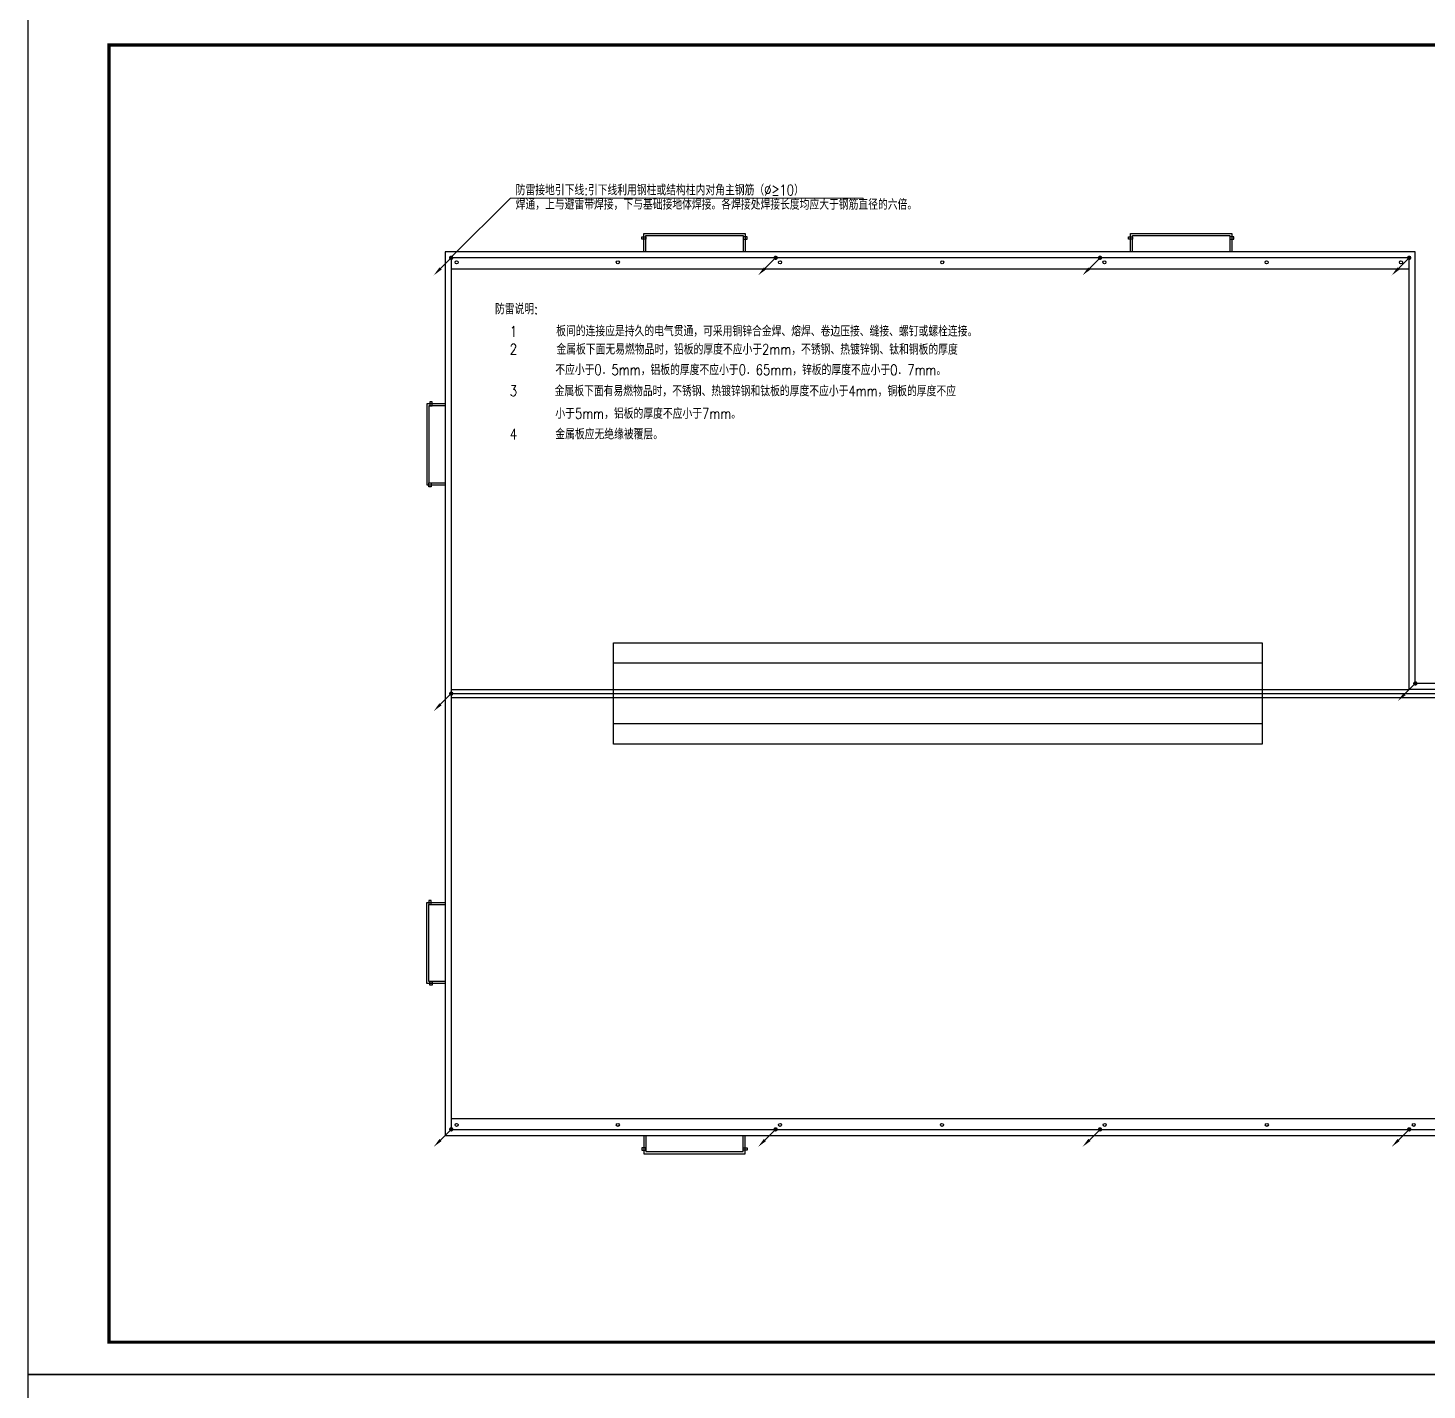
# Model space of a CAD drawing. Extents: x 1060579 to 1383165, y 581819 to 1037910.
# Drawn here: x 1236105 to 1305108, y 648259 to 715459 of the extents above; entities that cross this region are included whole.
import ezdxf

# ---------------------------------------------------------------- set-up
doc = ezdxf.new("R2010")
doc.units = 0
doc.header["$LTSCALE"] = 1000
doc.header["$MEASUREMENT"] = 0
for name, color, linetype in [('LWIRE', 4, 'Continuous'), ('PUB_TITLE', 4, 'Continuous'), ('卫浴', 7, 'Continuous'), ('落水管', 6, 'Continuous')]:
    doc.layers.add(name, color=color, linetype=linetype)
doc.layers.add('中文', color=7, linetype='Continuous', lineweight=13)
doc.styles.add('_TEL_DIM', font='SIMPLEX', dxfattribs={"width": 0.8, "height": 3.5, "bigfont": 'HZTXT'})
doc.styles.get("Standard").update_dxf_attribs({"font": 'gbenor.shx', "bigfont": 'gbcbig.shx'})

# ---------------------------------------------------------------- blocks, each defined once
blk = doc.blocks.new('$TelecSys$00000080')
for p, q in [((-0.7, -0.7), (0, 0)), ((0.104, 0.104), (0.104, 0.104)), ((-0.104, -0.104), (-0.104, -0.104))]:
    blk.add_line(p, q)
at = {"const_width": 0.142}
blk.add_lwpolyline([(0.071, 0, 1), (-0.071, 0, 1)], format="xyb", close=True, dxfattribs=at)
blk.add_solid([(-0.63, -0.77), (-0.77, -0.63), (-1.15, -1.15)])
at = {"width": 0.8, "flags": 9}
blk.add_attdef('A', (0, 0), '', height=0.00002, rotation=180, dxfattribs=at)

msp = doc.modelspace()

# ---------------------------------------------------------------- linework, layer by layer
at = {"color": 8}
for p, q in [((1256979, 703575), (1304229, 703575)), ((1296979, 684119), (1264979, 684119)), ((1256979, 682819), (1304229, 682819)), ((1256979, 682619), (1320979, 682619)), ((1256979, 682419), (1320979, 682419)), ((1296979, 681119), (1264979, 681119)), ((1256979, 661662), (1320979, 661662))]:
    msp.add_line(p, q, dxfattribs=at)
for points in [[(1266479, 704419), (1266479, 705319), (1271479, 705319), (1271479, 704419)], [(1266579, 704419), (1266579, 705219), (1271379, 705219), (1271379, 704419)], [(1290479, 704419), (1290479, 705319), (1295479, 705319), (1295479, 704419)], [(1290579, 704419), (1290579, 705219), (1295379, 705219), (1295379, 704419)], [(1256679, 696919), (1255779, 696919), (1255779, 692919), (1256679, 692919)], [(1256679, 696819), (1255879, 696819), (1255879, 693019), (1256679, 693019)], [(1256679, 668319), (1255779, 668319), (1255779, 672319), (1256679, 672319)], [(1256679, 668419), (1255879, 668419), (1255879, 672219), (1256679, 672219)], [(1266479, 660819), (1266479, 659919), (1271479, 659919), (1271479, 660819)], [(1266579, 660819), (1266579, 660019), (1271379, 660019), (1271379, 660819)]]:
    msp.add_lwpolyline(points, dxfattribs=at)
for points in [[(1256679, 704419), (1256679, 660819), (1321279, 660819), (1321279, 683119), (1304529, 683119), (1304529, 704419)], [(1256979, 704119), (1256979, 661119), (1320979, 661119), (1320979, 682819), (1304229, 682819), (1304229, 704119)], [(1264979, 685119), (1296979, 685119), (1296979, 680119), (1264979, 680119)]]:
    msp.add_lwpolyline(points, close=True, dxfattribs=at)
at = {"layer": 'PUB_TITLE'}
for points in [[(1236105, 649019), (1354985, 649019), (1354985, 716219), (1236105, 716219)], [(1236105, 581819), (1354985, 581819), (1354985, 649019), (1236105, 649019)]]:
    msp.add_lwpolyline(points, close=True, dxfattribs=at)
at = {"layer": 'PUB_TITLE', "const_width": 160}
msp.add_lwpolyline([(1240105, 650619), (1353385, 650619), (1353385, 714619), (1240105, 714619)], close=True, dxfattribs=at)
at = {"layer": '中文'}
for p, q in [((1259906, 707061), (1256990, 704171)), ((1277293, 707061), (1259906, 707061))]:
    msp.add_line(p, q, dxfattribs=at)
at = {"layer": '卫浴', "color": 8}
for centre in [(1257248, 703899), (1265198, 703899), (1273198, 703899), (1281198, 703899), (1289198, 703899), (1297198, 703899), (1303824, 703899), (1257248, 661339), (1265198, 661339), (1273198, 661339), (1281182, 661339), (1289212, 661339), (1297206, 661339), (1304456, 661339)]:
    msp.add_circle(centre, 75, dxfattribs=at)
at = {"layer": '落水管', "color": 8}
for points in [[(1266386, 705152), (1266579, 705152), (1266579, 705036), (1266386, 705036)], [(1271572, 705152), (1271379, 705152), (1271379, 705036), (1271572, 705036)], [(1290386, 705152), (1290579, 705152), (1290579, 705036), (1290386, 705036)], [(1295572, 705152), (1295379, 705152), (1295379, 705036), (1295572, 705036)], [(1255929, 697012), (1255929, 696819), (1256046, 696819), (1256046, 697012)], [(1255879, 692826), (1255879, 693019), (1255996, 693019), (1255996, 692826)], [(1255879, 672412), (1255879, 672219), (1255996, 672219), (1255996, 672412)], [(1255929, 668226), (1255929, 668419), (1256046, 668419), (1256046, 668226)], [(1266386, 660085), (1266579, 660085), (1266579, 660202), (1266386, 660202)], [(1271572, 660085), (1271379, 660085), (1271379, 660202), (1271572, 660202)]]:
    msp.add_lwpolyline(points, close=True, dxfattribs=at)

# ---------------------------------------------------------------- block references
at = {"layer": 'LWIRE', "xscale": 750, "yscale": 750, "zscale": 750}
for p in [(1256979, 704119), (1272979, 704119), (1288979, 704119), (1304229, 704119), (1304529, 683119), (1256979, 682619), (1256979, 661119), (1272979, 661119), (1288979, 661119), (1304229, 661119)]:
    msp.add_blockref('$TelecSys$00000080', p, dxfattribs=at)

# ---------------------------------------------------------------- texts
at = {"layer": '中文', "style": '_TEL_DIM', "width": 0.8}
for s, p in [('防雷接地引下线:引下线利用钢柱或结构柱内对角主钢筋（%%C≥10）', (1260158, 707205, 10)), ('焊通，上与避雷带焊接，下与基础接地体焊接。各焊接处焊接长度均应大于钢筋直径的六倍。', (1260158, 706499, 10)), ('防雷说明:', (1259140, 701334)), ('1', (1259870, 700227)), ('板间的连接应是持久的电气贯通，可采用铜锌合金焊、熔焊、卷边压接、缝接、螺钉或螺栓连接。 ', (1262158, 700246, 0)), ('2', (1259870, 699347)), ('金属板下面无易燃物品时，铅板的厚度不应小于2mm，不锈钢、热镀锌钢、钛和铜板的厚度', (1262170, 699347, 0)), ('不应小于0．5mm，铝板的厚度不应小于0．65mm，锌板的厚度不应小于0．7mm。 ', (1262111, 698335, 0)), ('3', (1259870, 697293)), ('金属板下面有易燃物品时，不锈钢、热镀锌钢和钛板的厚度不应小于4mm，铜板的厚度不应', (1262081, 697293, -10155)), ('小于5mm，铝板的厚度不应小于7mm。 ', (1262115, 696177)), ('4', (1259870, 695163)), ('金属板应无绝缘被覆层。 ', (1262115, 695160))]:
    msp.add_text(s, height=525, rotation=359.97094, dxfattribs=at).set_placement(p)

doc.saveas('drawing.dxf')
